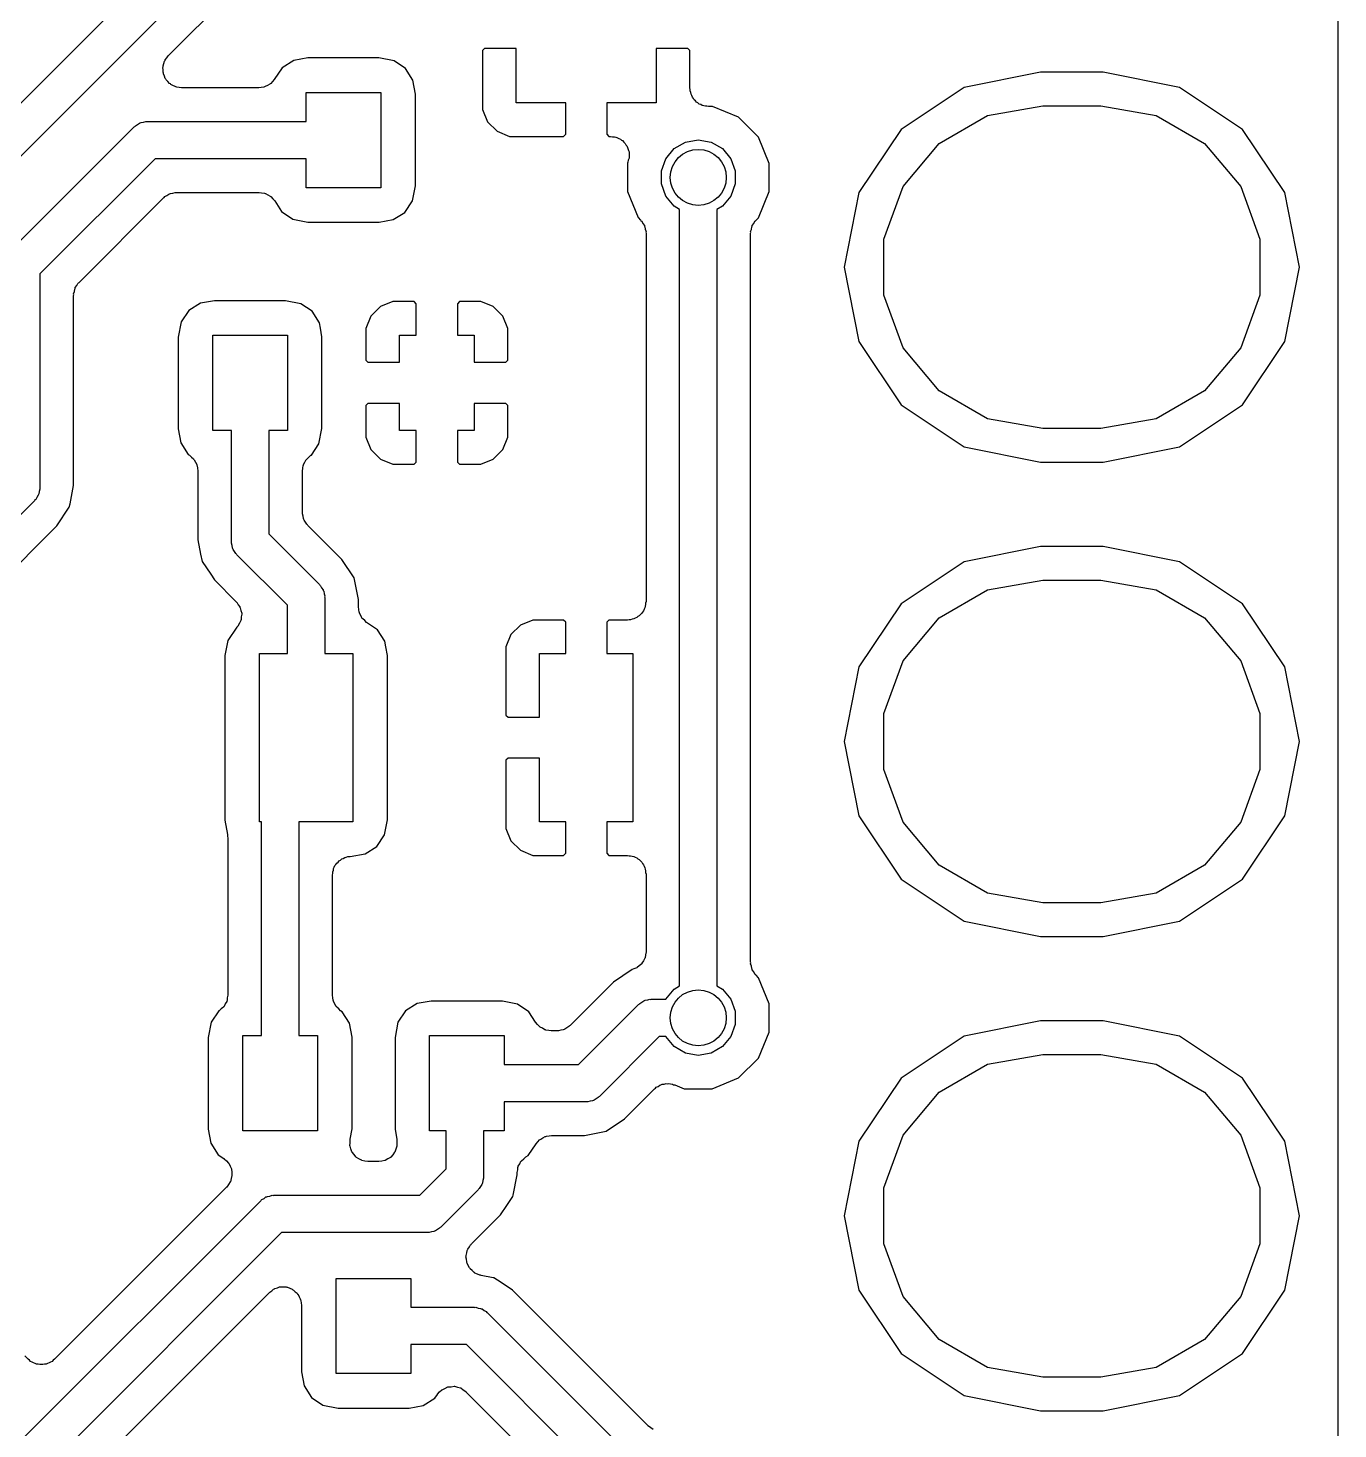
# Model space of a CAD drawing. Extents: x 125.1 to 143.2, y -145.5 to -100.1.
# Drawn here: x 136.21 to 143.22, y -138.25 to -130.75 of the extents above; entities that cross this region are included whole.
import ezdxf

# ---------------------------------------------------------------- set-up
doc = ezdxf.new("R2010")
doc.units = 0
doc.header["$MEASUREMENT"] = 0
doc.layers.add('BLACK', color=7, linetype='CONTINUOUS')

msp = doc.modelspace()

# ---------------------------------------------------------------- linework, layer by layer
at = {"layer": 'Black'}
for p, q in [((143.225, -100.175), (143.225, -139.982)), ((135.329, -131.995), (137.545, -129.779)), ((137.657, -129.95), (135.5, -132.107)), ((136.962, -130.899), (137.638, -130.224)), ((136.955, -130.91), (136.962, -130.899)), ((138.656, -130.86), (138.645, -130.871)), ((138.645, -130.871), (138.645, -131.186)), ((138.825, -130.86), (138.656, -130.86)), ((138.825, -131.15), (138.825, -130.86)), ((139.744, -130.86), (139.575, -130.86)), ((139.575, -130.86), (139.575, -131.15)), ((139.755, -130.871), (139.744, -130.86)), ((139.755, -131.07), (139.755, -130.871)), ((136.933, -130.961), (136.935, -130.957)), ((136.935, -130.974), (136.933, -130.961)), ((136.935, -130.953), (136.939, -130.94)), ((136.935, -130.957), (136.935, -130.953)), ((136.935, -130.987), (136.935, -130.974)), ((136.939, -130.94), (136.942, -130.928)), ((136.942, -130.928), (136.945, -130.924)), ((136.945, -130.924), (136.946, -130.92)), ((136.946, -130.92), (136.955, -130.91)), ((137.572, -130.963), (137.529, -131.026)), ((137.634, -130.924), (137.572, -130.963)), ((137.709, -130.91), (137.634, -130.924)), ((138.09, -130.91), (137.709, -130.91)), ((138.171, -130.926), (138.09, -130.91)), ((138.232, -130.967), (138.171, -130.926)), ((138.271, -131.029), (138.232, -130.967)), ((136.936, -130.991), (136.935, -130.987)), ((136.936, -130.996), (136.936, -130.991)), ((136.942, -131.008), (136.936, -130.996)), ((136.946, -131.02), (136.942, -131.008)), ((136.949, -131.023), (136.946, -131.02)), ((136.951, -131.027), (136.949, -131.023)), ((136.96, -131.037), (136.951, -131.027)), ((136.969, -131.047), (136.96, -131.037)), ((136.973, -131.049), (136.969, -131.047)), ((136.976, -131.052), (136.973, -131.049)), ((137.505, -131.051), (137.493, -131.057)), ((137.507, -131.049), (137.505, -131.051)), ((137.511, -131.047), (137.507, -131.049)), ((137.52, -131.036), (137.511, -131.047)), ((137.529, -131.026), (137.52, -131.036)), ((138.285, -131.104), (138.271, -131.029)), ((141.632, -130.986), (141.224, -131.068)), ((141.968, -130.986), (141.632, -130.986)), ((142.376, -131.068), (141.968, -130.986)), ((136.987, -131.057), (136.976, -131.052)), ((136.999, -131.064), (136.987, -131.057)), ((137.003, -131.065), (136.999, -131.064)), ((137.007, -131.067), (137.003, -131.065)), ((137.02, -131.068), (137.007, -131.067)), ((137.033, -131.07), (137.02, -131.068)), ((137.447, -131.07), (137.033, -131.07)), ((137.46, -131.068), (137.447, -131.07)), ((137.474, -131.066), (137.46, -131.068)), ((137.477, -131.065), (137.474, -131.066)), ((137.481, -131.064), (137.477, -131.065)), ((137.493, -131.057), (137.481, -131.064)), ((137.7, -131.25), (137.7, -131.095)), ((137.7, -131.095), (138.1, -131.095)), ((138.1, -131.095), (138.1, -131.605)), ((138.285, -131.595), (138.285, -131.104)), ((139.757, -131.079), (139.755, -131.07)), ((139.757, -131.087), (139.757, -131.079)), ((139.76, -131.096), (139.757, -131.087)), ((139.761, -131.104), (139.76, -131.096)), ((139.765, -131.112), (139.761, -131.104)), ((139.768, -131.12), (139.765, -131.112)), ((139.774, -131.127), (139.768, -131.12)), ((141.224, -131.068), (140.886, -131.293)), ((142.714, -131.293), (142.376, -131.068)), ((138.645, -131.186), (138.672, -131.252)), ((139.09, -131.15), (138.825, -131.15)), ((139.09, -131.319), (139.09, -131.15)), ((139.575, -131.15), (139.31, -131.15)), ((139.31, -131.15), (139.31, -131.319)), ((139.778, -131.134), (139.774, -131.127)), ((139.785, -131.14), (139.778, -131.134)), ((139.791, -131.147), (139.785, -131.14)), ((139.798, -131.151), (139.791, -131.147)), ((139.805, -131.157), (139.798, -131.151)), ((139.813, -131.16), (139.805, -131.157)), ((139.821, -131.164), (139.813, -131.16)), ((139.829, -131.166), (139.821, -131.164)), ((139.838, -131.169), (139.829, -131.166)), ((139.846, -131.169), (139.838, -131.169)), ((139.855, -131.17), (139.846, -131.169)), ((139.876, -131.17), (139.855, -131.17)), ((140.016, -131.228), (139.876, -131.17)), ((141.348, -131.218), (141.644, -131.166)), ((141.644, -131.166), (141.956, -131.166)), ((141.956, -131.166), (142.252, -131.218)), ((136.783, -131.277), (136.786, -131.273)), ((136.786, -131.273), (136.797, -131.267)), ((136.797, -131.267), (136.808, -131.259)), ((136.808, -131.259), (136.812, -131.258)), ((136.812, -131.258), (136.816, -131.256)), ((136.816, -131.256), (136.829, -131.254)), ((136.829, -131.254), (136.841, -131.25)), ((136.841, -131.25), (136.846, -131.251)), ((136.846, -131.251), (136.85, -131.25)), ((136.85, -131.25), (137.7, -131.25)), ((138.672, -131.252), (138.723, -131.303)), ((140.122, -131.335), (140.016, -131.228)), ((141.089, -131.368), (141.348, -131.218)), ((142.252, -131.218), (142.511, -131.368)), ((136.104, -131.954), (136.779, -131.279)), ((136.779, -131.279), (136.783, -131.277)), ((138.723, -131.303), (138.789, -131.33)), ((138.789, -131.33), (139.079, -131.33)), ((139.079, -131.33), (139.09, -131.319)), ((139.31, -131.319), (139.321, -131.33)), ((139.321, -131.33), (139.33, -131.33)), ((139.33, -131.33), (139.341, -131.332)), ((139.341, -131.332), (139.352, -131.332)), ((139.352, -131.332), (139.358, -131.335)), ((139.358, -131.335), (139.364, -131.336)), ((139.364, -131.336), (139.374, -131.342)), ((139.374, -131.342), (139.384, -131.346)), ((139.384, -131.346), (139.389, -131.35)), ((139.389, -131.35), (139.394, -131.353)), ((139.731, -131.361), (139.8, -131.349)), ((139.8, -131.349), (139.869, -131.361)), ((140.18, -131.475), (140.122, -131.335)), ((140.886, -131.293), (140.66, -131.631)), ((142.94, -131.631), (142.714, -131.293)), ((139.394, -131.353), (139.401, -131.362)), ((139.401, -131.362), (139.409, -131.369)), ((139.409, -131.369), (139.412, -131.375)), ((139.412, -131.375), (139.417, -131.38)), ((139.417, -131.38), (139.42, -131.39)), ((139.42, -131.39), (139.425, -131.4)), ((139.425, -131.4), (139.426, -131.406)), ((139.426, -131.406), (139.429, -131.413)), ((139.429, -131.413), (139.429, -131.424)), ((139.429, -131.424), (139.43, -131.434)), ((139.626, -131.45), (139.671, -131.396)), ((139.671, -131.396), (139.731, -131.361)), ((139.869, -131.361), (139.929, -131.396)), ((139.929, -131.396), (139.974, -131.45)), ((140.896, -131.598), (141.089, -131.368)), ((142.511, -131.368), (142.704, -131.598)), ((136.891, -131.45), (136.275, -132.066)), ((137.7, -131.45), (136.891, -131.45)), ((137.7, -131.605), (137.7, -131.45)), ((139.422, -131.468), (139.42, -131.474)), ((139.42, -131.474), (139.42, -131.625)), ((139.425, -131.458), (139.422, -131.468)), ((139.429, -131.447), (139.425, -131.458)), ((139.43, -131.434), (139.429, -131.441)), ((139.429, -131.441), (139.429, -131.447)), ((139.602, -131.515), (139.626, -131.45)), ((139.974, -131.45), (139.998, -131.515)), ((140.18, -131.626), (140.18, -131.475)), ((139.602, -131.585), (139.602, -131.515)), ((139.998, -131.515), (139.998, -131.585)), ((136.943, -131.653), (136.954, -131.647)), ((136.954, -131.647), (136.965, -131.639)), ((136.965, -131.639), (136.969, -131.638)), ((136.969, -131.638), (136.973, -131.636)), ((136.973, -131.636), (136.986, -131.634)), ((136.986, -131.634), (136.999, -131.63)), ((136.999, -131.63), (137.003, -131.631)), ((137.003, -131.631), (137.007, -131.63)), ((137.007, -131.63), (137.448, -131.63)), ((137.448, -131.63), (137.462, -131.633)), ((137.462, -131.633), (137.477, -131.634)), ((137.477, -131.634), (137.48, -131.636)), ((137.48, -131.636), (137.482, -131.636)), ((137.482, -131.636), (137.495, -131.644)), ((137.495, -131.644), (137.508, -131.65)), ((137.508, -131.65), (137.51, -131.652)), ((138.1, -131.605), (137.7, -131.605)), ((138.269, -131.676), (138.285, -131.595)), ((139.42, -131.625), (139.478, -131.765)), ((139.626, -131.65), (139.602, -131.585)), ((139.671, -131.704), (139.626, -131.65)), ((139.974, -131.65), (139.929, -131.704)), ((139.998, -131.585), (139.974, -131.65)), ((140.122, -131.766), (140.18, -131.626)), ((140.66, -131.631), (140.581, -132.03)), ((140.793, -131.88), (140.896, -131.598)), ((142.704, -131.598), (142.807, -131.88)), ((143.019, -132.03), (142.94, -131.631)), ((136.484, -132.112), (136.937, -131.659)), ((136.937, -131.659), (136.94, -131.657)), ((136.94, -131.657), (136.943, -131.653)), ((137.51, -131.652), (137.512, -131.653)), ((137.512, -131.653), (137.522, -131.665)), ((137.522, -131.665), (137.532, -131.676)), ((137.532, -131.676), (137.568, -131.733)), ((138.228, -131.737), (138.269, -131.676)), ((139.7, -131.721), (139.671, -131.704)), ((139.7, -135.879), (139.7, -131.721)), ((139.929, -131.704), (139.9, -131.721)), ((139.9, -131.721), (139.9, -135.879)), ((137.568, -131.733), (137.629, -131.774)), ((137.629, -131.774), (137.71, -131.79)), ((137.71, -131.79), (138.091, -131.79)), ((138.091, -131.79), (138.166, -131.776)), ((138.166, -131.776), (138.228, -131.737)), ((139.478, -131.765), (139.491, -131.778)), ((139.491, -131.778), (139.493, -131.782)), ((139.493, -131.782), (139.497, -131.784)), ((139.497, -131.784), (139.503, -131.796)), ((139.503, -131.796), (139.511, -131.807)), ((140.089, -131.807), (140.097, -131.796)), ((140.097, -131.796), (140.103, -131.785)), ((140.103, -131.785), (140.107, -131.782)), ((140.107, -131.782), (140.109, -131.778)), ((140.109, -131.778), (140.122, -131.766)), ((139.511, -131.807), (139.512, -131.811)), ((139.512, -131.811), (139.514, -131.815)), ((139.514, -131.815), (139.516, -131.827)), ((139.516, -131.827), (139.52, -131.84)), ((139.52, -131.84), (139.519, -131.844)), ((139.519, -131.844), (139.52, -131.849)), ((139.52, -131.849), (139.52, -133.82)), ((140.08, -131.84), (140.084, -131.828)), ((140.081, -131.845), (140.08, -131.84)), ((140.08, -131.849), (140.081, -131.845)), ((140.08, -132.03), (140.08, -131.849)), ((140.084, -131.828), (140.086, -131.815)), ((140.086, -131.815), (140.088, -131.811)), ((140.088, -131.811), (140.089, -131.807)), ((140.793, -132.18), (140.793, -131.88)), ((142.807, -131.88), (142.807, -132.18)), ((136.275, -132.066), (136.275, -133.21)), ((140.08, -134.57), (140.08, -132.03)), ((140.581, -132.03), (140.66, -132.429)), ((142.94, -132.429), (143.019, -132.03)), ((136.455, -132.174), (136.459, -132.161)), ((136.456, -132.178), (136.455, -132.174)), ((136.459, -132.161), (136.461, -132.148)), ((136.461, -132.148), (136.463, -132.144)), ((136.463, -132.144), (136.464, -132.14)), ((136.464, -132.14), (136.472, -132.129)), ((136.472, -132.129), (136.478, -132.118)), ((136.478, -132.118), (136.482, -132.115)), ((136.482, -132.115), (136.484, -132.112)), ((136.455, -132.182), (136.456, -132.178)), ((136.455, -133.2), (136.455, -132.182)), ((137.134, -132.224), (137.072, -132.263)), ((137.209, -132.21), (137.134, -132.224)), ((137.59, -132.21), (137.209, -132.21)), ((137.671, -132.226), (137.59, -132.21)), ((137.732, -132.267), (137.671, -132.226)), ((138.098, -132.242), (138.047, -132.293)), ((138.164, -132.215), (138.098, -132.242)), ((138.279, -132.215), (138.164, -132.215)), ((138.29, -132.226), (138.279, -132.215)), ((138.29, -132.395), (138.29, -132.226)), ((138.521, -132.215), (138.51, -132.226)), ((138.51, -132.226), (138.51, -132.395)), ((138.636, -132.215), (138.521, -132.215)), ((138.702, -132.242), (138.636, -132.215)), ((138.753, -132.293), (138.702, -132.242)), ((140.896, -132.462), (140.793, -132.18)), ((142.807, -132.18), (142.704, -132.462)), ((137.031, -132.324), (137.015, -132.405)), ((137.072, -132.263), (137.031, -132.324)), ((137.771, -132.329), (137.732, -132.267)), ((138.047, -132.293), (138.02, -132.359)), ((138.78, -132.359), (138.753, -132.293)), ((137.2, -132.905), (137.2, -132.395)), ((137.2, -132.395), (137.6, -132.395)), ((137.6, -132.395), (137.6, -132.905)), ((137.777, -132.358), (137.771, -132.329)), ((137.785, -132.404), (137.777, -132.358)), ((137.777, -132.358), (137.777, -132.358)), ((138.02, -132.359), (138.02, -132.529)), ((138.2, -132.54), (138.2, -132.395)), ((138.2, -132.395), (138.29, -132.395)), ((138.51, -132.395), (138.6, -132.395)), ((138.6, -132.395), (138.6, -132.54)), ((138.78, -132.529), (138.78, -132.359)), ((137.015, -132.405), (137.015, -132.896)), ((137.785, -132.73), (137.785, -132.404)), ((140.66, -132.429), (140.886, -132.767)), ((141.089, -132.692), (140.896, -132.462)), ((142.704, -132.462), (142.511, -132.692)), ((142.714, -132.767), (142.94, -132.429)), ((138.02, -132.529), (138.031, -132.54)), ((138.031, -132.54), (138.2, -132.54)), ((138.6, -132.54), (138.769, -132.54)), ((138.769, -132.54), (138.78, -132.529)), ((141.348, -132.842), (141.089, -132.692)), ((142.511, -132.692), (142.252, -132.842)), ((137.785, -132.895), (137.785, -132.73)), ((138.031, -132.76), (138.02, -132.771)), ((138.02, -132.771), (138.02, -132.941)), ((138.2, -132.76), (138.031, -132.76)), ((138.2, -132.905), (138.2, -132.76)), ((138.6, -132.76), (138.6, -132.905)), ((138.769, -132.76), (138.6, -132.76)), ((138.78, -132.771), (138.769, -132.76)), ((138.78, -132.941), (138.78, -132.771)), ((140.886, -132.767), (141.224, -132.992)), ((142.376, -132.992), (142.714, -132.767)), ((141.644, -132.894), (141.348, -132.842)), ((142.252, -132.842), (141.956, -132.894)), ((137.015, -132.896), (137.029, -132.971)), ((137.3, -132.905), (137.2, -132.905)), ((137.3, -133.5), (137.3, -132.905)), ((137.6, -132.905), (137.5, -132.905)), ((137.5, -132.905), (137.5, -133.459)), ((137.769, -132.976), (137.785, -132.895)), ((138.29, -132.905), (138.2, -132.905)), ((138.29, -133.074), (138.29, -132.905)), ((138.6, -132.905), (138.51, -132.905)), ((138.51, -132.905), (138.51, -133.074)), ((141.956, -132.894), (141.644, -132.894)), ((137.029, -132.971), (137.068, -133.033)), ((137.728, -133.037), (137.769, -132.976)), ((138.02, -132.941), (138.047, -133.007)), ((138.753, -133.007), (138.78, -132.941)), ((141.224, -132.992), (141.632, -133.074)), ((141.968, -133.074), (142.376, -132.992)), ((137.068, -133.033), (137.076, -133.038)), ((137.076, -133.038), (137.086, -133.048)), ((137.086, -133.048), (137.097, -133.057)), ((137.097, -133.057), (137.099, -133.06)), ((137.099, -133.06), (137.101, -133.063)), ((137.101, -133.063), (137.107, -133.075)), ((137.107, -133.075), (137.114, -133.087)), ((137.686, -133.088), (137.694, -133.075)), ((137.694, -133.075), (137.7, -133.061)), ((137.7, -133.061), (137.702, -133.06)), ((137.702, -133.06), (137.703, -133.058)), ((137.703, -133.058), (137.715, -133.048)), ((137.715, -133.048), (137.726, -133.038)), ((137.726, -133.038), (137.728, -133.037)), ((138.047, -133.007), (138.098, -133.058)), ((138.098, -133.058), (138.164, -133.085)), ((138.279, -133.085), (138.29, -133.074)), ((138.51, -133.074), (138.521, -133.085)), ((138.636, -133.085), (138.702, -133.058)), ((138.702, -133.058), (138.753, -133.007)), ((141.632, -133.074), (141.968, -133.074)), ((137.114, -133.087), (137.115, -133.09)), ((137.115, -133.09), (137.116, -133.094)), ((137.116, -133.094), (137.118, -133.107)), ((137.118, -133.107), (137.12, -133.121)), ((137.12, -133.121), (137.12, -133.49)), ((137.68, -133.122), (137.683, -133.107)), ((137.68, -133.343), (137.68, -133.122)), ((137.683, -133.107), (137.684, -133.092)), ((137.684, -133.092), (137.686, -133.09)), ((137.686, -133.09), (137.686, -133.088)), ((138.164, -133.085), (138.279, -133.085)), ((138.521, -133.085), (138.636, -133.085)), ((136.275, -133.219), (136.271, -133.231)), ((136.275, -133.21), (136.274, -133.214)), ((136.274, -133.214), (136.275, -133.219)), ((136.436, -133.298), (136.455, -133.2)), ((136.246, -133.281), (135.831, -133.696)), ((136.248, -133.277), (136.246, -133.281)), ((136.252, -133.274), (136.248, -133.277)), ((136.258, -133.263), (136.252, -133.274)), ((136.266, -133.252), (136.258, -133.263)), ((136.267, -133.248), (136.266, -133.252)), ((136.269, -133.244), (136.267, -133.248)), ((136.271, -133.231), (136.269, -133.244)), ((136.432, -133.316), (136.436, -133.298)), ((136.436, -133.298), (136.436, -133.298)), ((136.366, -133.415), (136.432, -133.316)), ((137.681, -133.347), (137.68, -133.343)), ((137.68, -133.351), (137.681, -133.347)), ((137.684, -133.364), (137.68, -133.351)), ((137.686, -133.377), (137.684, -133.364)), ((136.03, -133.751), (136.366, -133.415)), ((137.688, -133.381), (137.686, -133.377)), ((137.689, -133.385), (137.688, -133.381)), ((137.697, -133.396), (137.689, -133.385)), ((137.703, -133.407), (137.697, -133.396)), ((137.707, -133.41), (137.703, -133.407)), ((137.709, -133.413), (137.707, -133.41)), ((137.891, -133.595), (137.709, -133.413)), ((137.12, -133.49), (137.135, -133.567)), ((137.301, -133.504), (137.3, -133.5)), ((137.3, -133.509), (137.301, -133.504)), ((137.304, -133.521), (137.3, -133.509)), ((137.306, -133.534), (137.304, -133.521)), ((137.5, -133.459), (137.771, -133.729)), ((141.632, -133.526), (141.224, -133.608)), ((141.968, -133.526), (141.632, -133.526)), ((142.376, -133.608), (141.968, -133.526)), ((137.135, -133.567), (137.143, -133.606)), ((137.308, -133.538), (137.306, -133.534)), ((137.309, -133.542), (137.308, -133.538)), ((137.317, -133.553), (137.309, -133.542)), ((137.323, -133.564), (137.317, -133.553)), ((137.327, -133.567), (137.323, -133.564)), ((137.329, -133.571), (137.327, -133.567)), ((137.6, -133.841), (137.329, -133.571)), ((137.957, -133.694), (137.891, -133.595)), ((137.143, -133.606), (137.189, -133.674)), ((137.189, -133.674), (137.209, -133.705)), ((141.224, -133.608), (140.886, -133.833)), ((142.714, -133.833), (142.376, -133.608)), ((137.209, -133.705), (137.326, -133.822)), ((137.771, -133.729), (137.773, -133.733)), ((137.773, -133.733), (137.777, -133.736)), ((137.777, -133.736), (137.783, -133.747)), ((137.783, -133.747), (137.791, -133.758)), ((137.98, -133.81), (137.957, -133.694)), ((141.348, -133.758), (141.644, -133.706)), ((141.644, -133.706), (141.956, -133.706)), ((141.956, -133.706), (142.252, -133.758)), ((137.326, -133.822), (137.327, -133.824)), ((137.327, -133.824), (137.329, -133.825)), ((137.329, -133.825), (137.337, -133.838)), ((137.791, -133.758), (137.792, -133.762)), ((137.792, -133.762), (137.794, -133.766)), ((137.794, -133.766), (137.796, -133.779)), ((137.796, -133.779), (137.8, -133.791)), ((137.8, -133.791), (137.799, -133.796)), ((137.799, -133.796), (137.8, -133.8)), ((137.8, -133.8), (137.8, -134.1)), ((137.98, -133.85), (137.98, -133.81)), ((139.52, -133.82), (139.518, -133.829)), ((141.089, -133.908), (141.348, -133.758)), ((142.252, -133.758), (142.511, -133.908)), ((137.337, -133.838), (137.346, -133.85)), ((137.346, -133.85), (137.346, -133.852)), ((137.346, -133.852), (137.347, -133.854)), ((137.347, -133.854), (137.351, -133.869)), ((137.351, -133.869), (137.355, -133.884)), ((137.355, -133.888), (137.353, -133.903)), ((137.355, -133.884), (137.355, -133.886)), ((137.355, -133.886), (137.355, -133.888)), ((137.6, -134.1), (137.6, -133.841)), ((137.982, -133.863), (137.98, -133.85)), ((137.984, -133.877), (137.982, -133.863)), ((137.985, -133.88), (137.984, -133.877)), ((137.986, -133.884), (137.985, -133.88)), ((137.993, -133.896), (137.986, -133.884)), ((137.999, -133.908), (137.993, -133.896)), ((139.477, -133.901), (139.47, -133.907)), ((139.484, -133.897), (139.477, -133.901)), ((139.49, -133.89), (139.484, -133.897)), ((139.497, -133.884), (139.49, -133.89)), ((139.501, -133.877), (139.497, -133.884)), ((139.507, -133.87), (139.501, -133.877)), ((139.51, -133.862), (139.507, -133.87)), ((139.514, -133.854), (139.51, -133.862)), ((139.515, -133.846), (139.514, -133.854)), ((139.518, -133.837), (139.515, -133.846)), ((139.518, -133.829), (139.518, -133.837)), ((140.886, -133.833), (140.66, -134.171)), ((142.94, -134.171), (142.714, -133.833)), ((137.329, -133.959), (137.281, -134.029)), ((137.335, -133.953), (137.329, -133.959)), ((137.336, -133.951), (137.335, -133.953)), ((137.337, -133.95), (137.336, -133.951)), ((137.344, -133.936), (137.337, -133.95)), ((137.351, -133.922), (137.344, -133.936)), ((137.352, -133.918), (137.351, -133.92)), ((137.351, -133.92), (137.351, -133.922)), ((137.353, -133.903), (137.352, -133.918)), ((138.001, -133.911), (137.999, -133.908)), ((138.003, -133.914), (138.001, -133.911)), ((138.014, -133.923), (138.003, -133.914)), ((138.024, -133.933), (138.014, -133.923)), ((138.082, -133.972), (138.024, -133.933)), ((138.121, -134.034), (138.082, -133.972)), ((138.848, -133.947), (138.797, -133.998)), ((138.914, -133.92), (138.848, -133.947)), ((139.079, -133.92), (138.914, -133.92)), ((139.09, -133.931), (139.079, -133.92)), ((139.09, -134.1), (139.09, -133.931)), ((139.321, -133.92), (139.31, -133.931)), ((139.31, -133.931), (139.31, -134.1)), ((139.42, -133.92), (139.321, -133.92)), ((139.429, -133.918), (139.42, -133.92)), ((139.437, -133.918), (139.429, -133.918)), ((139.446, -133.915), (139.437, -133.918)), ((139.454, -133.914), (139.446, -133.915)), ((139.462, -133.91), (139.454, -133.914)), ((139.47, -133.907), (139.462, -133.91)), ((140.896, -134.138), (141.089, -133.908)), ((142.511, -133.908), (142.704, -134.138)), ((137.281, -134.029), (137.265, -134.11)), ((138.127, -134.063), (138.121, -134.034)), ((138.797, -133.998), (138.77, -134.064)), ((137.265, -134.11), (137.265, -134.991)), ((137.45, -135), (137.45, -134.1)), ((137.45, -134.1), (137.6, -134.1)), ((137.8, -134.1), (137.95, -134.1)), ((137.95, -134.1), (137.95, -135)), ((138.135, -134.109), (138.127, -134.063)), ((138.127, -134.063), (138.127, -134.063)), ((138.135, -134.63), (138.135, -134.109)), ((138.77, -134.064), (138.77, -134.429)), ((138.95, -134.44), (138.95, -134.1)), ((138.95, -134.1), (139.09, -134.1)), ((139.31, -134.1), (139.45, -134.1)), ((139.45, -134.1), (139.45, -135)), ((140.66, -134.171), (140.581, -134.57)), ((140.793, -134.42), (140.896, -134.138)), ((142.704, -134.138), (142.807, -134.42)), ((143.019, -134.57), (142.94, -134.171)), ((140.793, -134.72), (140.793, -134.42)), ((142.807, -134.42), (142.807, -134.72)), ((138.77, -134.429), (138.781, -134.44)), ((138.781, -134.44), (138.95, -134.44)), ((140.08, -135.751), (140.08, -134.57)), ((140.581, -134.57), (140.66, -134.969)), ((142.94, -134.969), (143.019, -134.57)), ((138.135, -134.99), (138.135, -134.63)), ((138.781, -134.66), (138.77, -134.671)), ((138.77, -134.671), (138.77, -135.036)), ((138.95, -134.66), (138.781, -134.66)), ((138.95, -135), (138.95, -134.66)), ((140.896, -135.002), (140.793, -134.72)), ((142.807, -134.72), (142.704, -135.002)), ((137.265, -134.991), (137.279, -135.069)), ((137.461, -135), (137.45, -135)), ((137.461, -136.145), (137.461, -135)), ((137.95, -135), (137.661, -135)), ((137.661, -135), (137.661, -136.145)), ((138.119, -135.071), (138.135, -134.99)), ((139.09, -135), (138.95, -135)), ((139.09, -135.169), (139.09, -135)), ((139.45, -135), (139.31, -135)), ((139.31, -135), (139.31, -135.169)), ((140.66, -134.969), (140.886, -135.307)), ((141.089, -135.232), (140.896, -135.002)), ((142.704, -135.002), (142.511, -135.232)), ((142.714, -135.307), (142.94, -134.969)), ((137.279, -135.069), (137.279, -135.078)), ((137.279, -135.078), (137.281, -135.088)), ((137.281, -135.088), (137.281, -135.928)), ((138.078, -135.132), (138.119, -135.071)), ((138.77, -135.036), (138.797, -135.102)), ((138.797, -135.102), (138.848, -135.153)), ((137.936, -135.186), (138.016, -135.171)), ((138.016, -135.171), (138.078, -135.132)), ((138.848, -135.153), (138.914, -135.18)), ((139.079, -135.18), (139.09, -135.169)), ((139.31, -135.169), (139.321, -135.18)), ((137.846, -135.26), (137.847, -135.251)), ((137.847, -135.251), (137.851, -135.244)), ((137.851, -135.244), (137.854, -135.235)), ((137.854, -135.235), (137.86, -135.229)), ((137.86, -135.229), (137.864, -135.221)), ((137.864, -135.221), (137.871, -135.216)), ((137.871, -135.216), (137.877, -135.209)), ((137.877, -135.209), (137.884, -135.205)), ((137.884, -135.205), (137.891, -135.199)), ((137.891, -135.199), (137.899, -135.196)), ((137.899, -135.196), (137.907, -135.192)), ((137.907, -135.192), (137.915, -135.19)), ((137.915, -135.19), (137.924, -135.187)), ((137.924, -135.187), (137.932, -135.187)), ((137.932, -135.187), (137.936, -135.186)), ((138.914, -135.18), (139.079, -135.18)), ((139.321, -135.18), (139.42, -135.18)), ((139.42, -135.18), (139.429, -135.182)), ((139.429, -135.182), (139.437, -135.182)), ((139.437, -135.182), (139.446, -135.185)), ((139.446, -135.185), (139.454, -135.186)), ((139.454, -135.186), (139.462, -135.19)), ((139.462, -135.19), (139.47, -135.193)), ((139.47, -135.193), (139.477, -135.199)), ((139.477, -135.199), (139.484, -135.203)), ((139.484, -135.203), (139.49, -135.21)), ((139.49, -135.21), (139.497, -135.216)), ((139.497, -135.216), (139.501, -135.223)), ((139.501, -135.223), (139.507, -135.23)), ((139.507, -135.23), (139.51, -135.238)), ((139.51, -135.238), (139.514, -135.246)), ((139.514, -135.246), (139.515, -135.254)), ((141.348, -135.382), (141.089, -135.232)), ((142.511, -135.232), (142.252, -135.382)), ((137.841, -135.285), (137.843, -135.277)), ((137.841, -135.929), (137.841, -135.285)), ((137.843, -135.268), (137.846, -135.26)), ((137.843, -135.277), (137.843, -135.268)), ((139.515, -135.254), (139.518, -135.263)), ((139.518, -135.263), (139.518, -135.271)), ((139.518, -135.271), (139.52, -135.28)), ((139.52, -135.28), (139.52, -135.696)), ((140.886, -135.307), (141.224, -135.532)), ((142.376, -135.532), (142.714, -135.307)), ((141.644, -135.434), (141.348, -135.382)), ((142.252, -135.382), (141.956, -135.434)), ((141.956, -135.434), (141.644, -135.434)), ((141.224, -135.532), (141.632, -135.614)), ((141.968, -135.614), (142.376, -135.532)), ((141.632, -135.614), (141.968, -135.614)), ((139.52, -135.696), (139.517, -135.712)), ((139.484, -135.771), (139.472, -135.781)), ((139.497, -135.76), (139.484, -135.771)), ((139.498, -135.758), (139.497, -135.759)), ((139.497, -135.759), (139.497, -135.76)), ((139.506, -135.744), (139.498, -135.758)), ((139.514, -135.73), (139.506, -135.744)), ((139.515, -135.728), (139.514, -135.729)), ((139.514, -135.729), (139.514, -135.73)), ((139.517, -135.712), (139.515, -135.728)), ((140.081, -135.756), (140.08, -135.751)), ((140.08, -135.76), (140.081, -135.756)), ((140.084, -135.773), (140.08, -135.76)), ((140.086, -135.785), (140.084, -135.773)), ((139.446, -135.791), (139.345, -135.859)), ((139.455, -135.788), (139.446, -135.791)), ((139.47, -135.782), (139.455, -135.788)), ((139.471, -135.782), (139.47, -135.782)), ((139.472, -135.781), (139.471, -135.782)), ((140.088, -135.789), (140.086, -135.785)), ((140.089, -135.793), (140.088, -135.789)), ((140.097, -135.804), (140.089, -135.793)), ((140.103, -135.816), (140.097, -135.804)), ((140.107, -135.818), (140.103, -135.816)), ((140.109, -135.822), (140.107, -135.818)), ((140.122, -135.835), (140.109, -135.822)), ((140.18, -135.975), (140.122, -135.835)), ((139.345, -135.859), (139.113, -136.091)), ((139.626, -135.95), (139.671, -135.896)), ((139.671, -135.896), (139.7, -135.879)), ((139.9, -135.879), (139.929, -135.896)), ((139.929, -135.896), (139.974, -135.95)), ((137.246, -136.002), (137.235, -136.012)), ((137.258, -135.992), (137.246, -136.002)), ((137.259, -135.99), (137.258, -135.992)), ((137.261, -135.989), (137.259, -135.99)), ((137.267, -135.975), (137.261, -135.989)), ((137.275, -135.962), (137.267, -135.975)), ((137.277, -135.958), (137.275, -135.96)), ((137.275, -135.96), (137.275, -135.962)), ((137.278, -135.943), (137.277, -135.958)), ((137.281, -135.928), (137.278, -135.943)), ((137.843, -135.943), (137.841, -135.929)), ((137.845, -135.956), (137.843, -135.943)), ((137.846, -135.96), (137.845, -135.956)), ((137.847, -135.963), (137.846, -135.96)), ((137.854, -135.975), (137.847, -135.963)), ((137.86, -135.987), (137.854, -135.975)), ((137.862, -135.99), (137.86, -135.987)), ((137.864, -135.993), (137.862, -135.99)), ((137.875, -136.002), (137.864, -135.993)), ((137.885, -136.012), (137.875, -136.002)), ((138.295, -135.974), (138.233, -136.013)), ((138.37, -135.96), (138.295, -135.974)), ((138.751, -135.96), (138.37, -135.96)), ((138.832, -135.976), (138.751, -135.96)), ((138.893, -136.017), (138.832, -135.976)), ((139.159, -136.3), (139.479, -135.979)), ((139.479, -135.979), (139.483, -135.977)), ((139.483, -135.977), (139.486, -135.973)), ((139.486, -135.973), (139.497, -135.967)), ((139.497, -135.967), (139.508, -135.959)), ((139.508, -135.959), (139.512, -135.958)), ((139.512, -135.958), (139.516, -135.956)), ((139.516, -135.956), (139.529, -135.954)), ((139.529, -135.954), (139.541, -135.95)), ((139.541, -135.95), (139.546, -135.951)), ((139.546, -135.951), (139.55, -135.95)), ((139.55, -135.95), (139.626, -135.95)), ((139.626, -135.95), (139.626, -135.95)), ((139.974, -135.95), (139.998, -136.015)), ((140.18, -136.126), (140.18, -135.975)), ((137.192, -136.074), (137.176, -136.155)), ((137.233, -136.013), (137.192, -136.074)), ((137.235, -136.012), (137.233, -136.013)), ((137.893, -136.017), (137.885, -136.012)), ((137.932, -136.079), (137.893, -136.017)), ((138.192, -136.074), (138.176, -136.155)), ((138.233, -136.013), (138.192, -136.074)), ((138.929, -136.074), (138.893, -136.017)), ((138.939, -136.085), (138.929, -136.074)), ((139.998, -136.015), (139.998, -136.085)), ((141.632, -136.066), (141.224, -136.148)), ((141.968, -136.066), (141.632, -136.066)), ((142.376, -136.148), (141.968, -136.066)), ((137.361, -136.655), (137.361, -136.145)), ((137.361, -136.145), (137.461, -136.145)), ((137.661, -136.145), (137.761, -136.145)), ((137.761, -136.145), (137.761, -136.655)), ((137.946, -136.154), (137.932, -136.079)), ((138.361, -136.655), (138.361, -136.145)), ((138.361, -136.145), (138.761, -136.145)), ((138.761, -136.145), (138.761, -136.3)), ((138.949, -136.097), (138.939, -136.085)), ((138.951, -136.098), (138.949, -136.097)), ((138.953, -136.1), (138.951, -136.098)), ((138.966, -136.106), (138.953, -136.1)), ((138.979, -136.114), (138.966, -136.106)), ((138.981, -136.114), (138.979, -136.114)), ((138.984, -136.116), (138.981, -136.114)), ((138.999, -136.117), (138.984, -136.116)), ((139.013, -136.12), (138.999, -136.117)), ((139.043, -136.12), (139.013, -136.12)), ((139.047, -136.119), (139.043, -136.12)), ((139.051, -136.12), (139.047, -136.119)), ((139.064, -136.116), (139.051, -136.12)), ((139.077, -136.114), (139.064, -136.116)), ((139.081, -136.112), (139.077, -136.114)), ((139.085, -136.111), (139.081, -136.112)), ((139.096, -136.103), (139.085, -136.111)), ((139.107, -136.097), (139.096, -136.103)), ((139.11, -136.093), (139.107, -136.097)), ((139.113, -136.091), (139.11, -136.093)), ((139.591, -136.15), (139.271, -136.471)), ((139.626, -136.15), (139.591, -136.15)), ((139.671, -136.204), (139.626, -136.15)), ((139.626, -136.15), (139.626, -136.15)), ((139.974, -136.15), (139.929, -136.204)), ((139.998, -136.085), (139.974, -136.15)), ((140.122, -136.266), (140.18, -136.126)), ((141.224, -136.148), (140.886, -136.373)), ((142.714, -136.373), (142.376, -136.148)), ((137.176, -136.155), (137.176, -136.646)), ((137.946, -136.645), (137.946, -136.154)), ((138.176, -136.155), (138.176, -136.646)), ((139.731, -136.239), (139.671, -136.204)), ((139.929, -136.204), (139.869, -136.239)), ((138.761, -136.3), (139.159, -136.3)), ((139.8, -136.251), (139.731, -136.239)), ((139.869, -136.239), (139.8, -136.251)), ((140.015, -136.372), (140.122, -136.266)), ((141.089, -136.448), (141.348, -136.298)), ((141.348, -136.298), (141.644, -136.246)), ((141.644, -136.246), (141.956, -136.246)), ((141.956, -136.246), (142.252, -136.298)), ((142.252, -136.298), (142.511, -136.448)), ((139.875, -136.43), (140.015, -136.372)), ((140.886, -136.373), (140.66, -136.711)), ((142.94, -136.711), (142.714, -136.373)), ((139.405, -136.591), (139.565, -136.431)), ((139.565, -136.431), (139.571, -136.427)), ((139.571, -136.427), (139.575, -136.422)), ((139.575, -136.422), (139.585, -136.417)), ((139.585, -136.417), (139.594, -136.411)), ((139.594, -136.411), (139.6, -136.409)), ((139.6, -136.409), (139.606, -136.406)), ((139.606, -136.406), (139.617, -136.405)), ((139.617, -136.405), (139.627, -136.402)), ((139.627, -136.402), (139.634, -136.403)), ((139.634, -136.403), (139.64, -136.402)), ((139.64, -136.402), (139.651, -136.404)), ((139.651, -136.404), (139.662, -136.405)), ((139.662, -136.405), (139.668, -136.408)), ((139.668, -136.408), (139.674, -136.409)), ((139.674, -136.409), (139.724, -136.43)), ((139.724, -136.43), (139.875, -136.43)), ((140.896, -136.678), (141.089, -136.448)), ((142.511, -136.448), (142.704, -136.678)), ((139.2, -136.5), (138.761, -136.5)), ((138.761, -136.5), (138.761, -136.655)), ((139.204, -136.499), (139.2, -136.5)), ((139.209, -136.5), (139.204, -136.499)), ((139.221, -136.496), (139.209, -136.5)), ((139.234, -136.494), (139.221, -136.496)), ((139.238, -136.492), (139.234, -136.494)), ((139.242, -136.491), (139.238, -136.492)), ((139.253, -136.483), (139.242, -136.491)), ((139.264, -136.477), (139.253, -136.483)), ((139.267, -136.473), (139.264, -136.477)), ((139.271, -136.471), (139.267, -136.473)), ((139.306, -136.657), (139.405, -136.591)), ((137.176, -136.646), (137.19, -136.721)), ((137.761, -136.655), (137.361, -136.655)), ((137.935, -136.7), (137.946, -136.645)), ((138.176, -136.646), (138.186, -136.702)), ((138.45, -136.655), (138.361, -136.655)), ((138.45, -136.859), (138.45, -136.655)), ((138.761, -136.655), (138.65, -136.655)), ((138.65, -136.655), (138.65, -136.9)), ((139.19, -136.68), (139.306, -136.657)), ((137.19, -136.721), (137.229, -136.783)), ((137.934, -136.735), (137.935, -136.719)), ((137.935, -136.736), (137.934, -136.735)), ((137.935, -136.701), (137.935, -136.7)), ((137.935, -136.703), (137.935, -136.701)), ((137.935, -136.719), (137.935, -136.703)), ((137.935, -136.737), (137.935, -136.736)), ((137.94, -136.752), (137.935, -136.737)), ((137.945, -136.768), (137.94, -136.752)), ((138.186, -136.737), (138.18, -136.753)), ((138.186, -136.702), (138.186, -136.702)), ((138.186, -136.702), (138.186, -136.703)), ((138.186, -136.703), (138.186, -136.719)), ((138.186, -136.719), (138.186, -136.736)), ((138.186, -136.736), (138.186, -136.737)), ((138.186, -136.737), (138.186, -136.737)), ((138.889, -136.787), (138.932, -136.724)), ((138.932, -136.724), (138.941, -136.714)), ((138.941, -136.714), (138.95, -136.703)), ((138.95, -136.703), (138.954, -136.701)), ((138.954, -136.701), (138.956, -136.699)), ((138.956, -136.699), (138.968, -136.693)), ((138.968, -136.693), (138.98, -136.686)), ((138.98, -136.686), (138.984, -136.685)), ((138.984, -136.685), (138.987, -136.684)), ((138.987, -136.684), (139.001, -136.682)), ((139.001, -136.682), (139.014, -136.68)), ((139.014, -136.68), (139.19, -136.68)), ((140.66, -136.711), (140.581, -137.11)), ((140.793, -136.96), (140.896, -136.678)), ((142.704, -136.678), (142.807, -136.96)), ((143.019, -137.11), (142.94, -136.711)), ((137.229, -136.783), (137.26, -136.804)), ((137.26, -136.804), (137.261, -136.804)), ((137.261, -136.804), (137.261, -136.805)), ((137.261, -136.805), (137.273, -136.816)), ((137.273, -136.816), (137.285, -136.828)), ((137.946, -136.769), (137.945, -136.768)), ((137.947, -136.77), (137.946, -136.769)), ((137.957, -136.782), (137.947, -136.77)), ((137.967, -136.795), (137.957, -136.782)), ((137.968, -136.796), (137.967, -136.795)), ((137.969, -136.797), (137.968, -136.796)), ((137.983, -136.805), (137.969, -136.797)), ((137.997, -136.813), (137.983, -136.805)), ((137.998, -136.813), (137.997, -136.813)), ((137.999, -136.814), (137.998, -136.813)), ((138.015, -136.817), (137.999, -136.814)), ((138.031, -136.82), (138.015, -136.817)), ((138.032, -136.82), (138.031, -136.82)), ((138.033, -136.82), (138.032, -136.82)), ((138.088, -136.82), (138.033, -136.82)), ((138.089, -136.82), (138.088, -136.82)), ((138.088, -136.82), (138.088, -136.82)), ((138.105, -136.817), (138.089, -136.82)), ((138.122, -136.814), (138.105, -136.817)), ((138.123, -136.814), (138.122, -136.814)), ((138.122, -136.814), (138.122, -136.814)), ((138.138, -136.805), (138.123, -136.814)), ((138.152, -136.797), (138.138, -136.805)), ((138.153, -136.796), (138.152, -136.796)), ((138.152, -136.796), (138.152, -136.797)), ((138.164, -136.783), (138.153, -136.796)), ((138.174, -136.77), (138.164, -136.783)), ((138.175, -136.769), (138.174, -136.77)), ((138.18, -136.753), (138.175, -136.769)), ((138.175, -136.769), (138.175, -136.769)), ((138.844, -136.832), (138.85, -136.818)), ((138.85, -136.818), (138.852, -136.817)), ((138.852, -136.817), (138.853, -136.815)), ((138.853, -136.815), (138.865, -136.805)), ((138.865, -136.805), (138.876, -136.795)), ((138.876, -136.795), (138.889, -136.787)), ((137.285, -136.828), (137.285, -136.829)), ((137.285, -136.829), (137.286, -136.829)), ((137.286, -136.829), (137.293, -136.844)), ((137.293, -136.844), (137.3, -136.859)), ((137.303, -136.895), (137.299, -136.911)), ((137.3, -136.859), (137.3, -136.86)), ((137.3, -136.86), (137.3, -136.861)), ((137.3, -136.861), (137.302, -136.877)), ((137.302, -136.877), (137.303, -136.894)), ((137.303, -136.894), (137.303, -136.895)), ((137.303, -136.895), (137.303, -136.895)), ((138.309, -137), (138.45, -136.859)), ((138.65, -136.9), (138.649, -136.904)), ((138.808, -137), (138.83, -136.89)), ((138.83, -136.879), (138.833, -136.864)), ((138.83, -136.89), (138.83, -136.879)), ((138.833, -136.864), (138.834, -136.849)), ((138.834, -136.849), (138.836, -136.847)), ((138.836, -136.845), (138.844, -136.832)), ((138.836, -136.847), (138.836, -136.845)), ((137.274, -136.957), (136.353, -137.878)), ((137.275, -136.957), (137.274, -136.957)), ((137.285, -136.943), (137.275, -136.956)), ((137.275, -136.956), (137.275, -136.957)), ((137.294, -136.929), (137.285, -136.943)), ((137.295, -136.928), (137.294, -136.929)), ((137.299, -136.911), (137.295, -136.928)), ((137.295, -136.928), (137.295, -136.928)), ((138.621, -136.971), (138.421, -137.171)), ((138.623, -136.967), (138.621, -136.971)), ((138.627, -136.964), (138.623, -136.967)), ((138.633, -136.953), (138.627, -136.964)), ((138.641, -136.942), (138.633, -136.953)), ((138.642, -136.938), (138.641, -136.942)), ((138.644, -136.934), (138.642, -136.938)), ((138.646, -136.921), (138.644, -136.934)), ((138.65, -136.909), (138.646, -136.921)), ((138.649, -136.904), (138.65, -136.909)), ((140.793, -137.26), (140.793, -136.96)), ((142.807, -136.96), (142.807, -137.26)), ((136.156, -138.33), (137.457, -137.029)), ((137.457, -137.029), (137.46, -137.027)), ((137.46, -137.027), (137.463, -137.023)), ((137.463, -137.023), (137.475, -137.017)), ((137.475, -137.017), (137.485, -137.009)), ((137.485, -137.009), (137.49, -137.008)), ((137.49, -137.008), (137.493, -137.006)), ((137.493, -137.006), (137.506, -137.004)), ((137.506, -137.004), (137.519, -137)), ((137.519, -137), (137.523, -137.001)), ((137.523, -137.001), (137.528, -137)), ((137.528, -137), (138.309, -137)), ((138.775, -137.054), (138.807, -137.006)), ((138.807, -137.006), (138.808, -137)), ((138.808, -137), (138.808, -137)), ((138.586, -137.26), (138.741, -137.105)), ((138.741, -137.105), (138.775, -137.054)), ((140.581, -137.11), (140.66, -137.509)), ((142.94, -137.509), (143.019, -137.11)), ((137.569, -137.2), (136.268, -138.501)), ((138.35, -137.2), (137.569, -137.2)), ((138.354, -137.199), (138.35, -137.2)), ((138.359, -137.2), (138.354, -137.199)), ((138.371, -137.196), (138.359, -137.2)), ((138.384, -137.194), (138.371, -137.196)), ((138.388, -137.192), (138.384, -137.194)), ((138.392, -137.191), (138.388, -137.192)), ((138.403, -137.183), (138.392, -137.191)), ((138.414, -137.177), (138.403, -137.183)), ((138.417, -137.173), (138.414, -137.177)), ((138.421, -137.171), (138.417, -137.173)), ((138.566, -137.289), (138.574, -137.277)), ((138.574, -137.277), (138.581, -137.265)), ((138.581, -137.265), (138.584, -137.263)), ((138.584, -137.263), (138.586, -137.26)), ((140.896, -137.542), (140.793, -137.26)), ((142.807, -137.26), (142.704, -137.542)), ((138.556, -137.329), (138.557, -137.326)), ((138.558, -137.343), (138.556, -137.329)), ((138.557, -137.322), (138.56, -137.309)), ((138.557, -137.326), (138.557, -137.322)), ((138.56, -137.357), (138.558, -137.343)), ((138.56, -137.309), (138.563, -137.295)), ((138.563, -137.295), (138.565, -137.292)), ((138.565, -137.292), (138.566, -137.289)), ((138.561, -137.36), (138.56, -137.357)), ((138.562, -137.363), (138.561, -137.36)), ((138.568, -137.376), (138.562, -137.363)), ((138.574, -137.389), (138.568, -137.376)), ((138.577, -137.391), (138.574, -137.389)), ((138.578, -137.394), (138.577, -137.391)), ((138.589, -137.403), (138.578, -137.394)), ((138.599, -137.413), (138.589, -137.403)), ((138.602, -137.414), (138.599, -137.413)), ((138.604, -137.417), (138.602, -137.414)), ((138.618, -137.422), (138.604, -137.417)), ((138.63, -137.428), (138.618, -137.422)), ((137.526, -137.503), (137.53, -137.501)), ((137.53, -137.501), (137.533, -137.499)), ((137.533, -137.499), (137.546, -137.495)), ((137.546, -137.495), (137.558, -137.491)), ((137.558, -137.491), (137.563, -137.491)), ((137.563, -137.491), (137.567, -137.49)), ((137.567, -137.49), (137.58, -137.491)), ((137.58, -137.491), (137.593, -137.491)), ((137.593, -137.491), (137.597, -137.493)), ((137.597, -137.493), (137.601, -137.493)), ((137.601, -137.493), (137.613, -137.498)), ((137.613, -137.498), (137.626, -137.503)), ((137.861, -137.955), (137.861, -137.445)), ((137.861, -137.445), (138.261, -137.445)), ((138.261, -137.445), (138.261, -137.6)), ((138.634, -137.428), (138.63, -137.428)), ((138.637, -137.429), (138.634, -137.428)), ((138.702, -137.442), (138.637, -137.429)), ((138.706, -137.443), (138.702, -137.442)), ((138.702, -137.442), (138.702, -137.442)), ((138.744, -137.468), (138.706, -137.443)), ((138.805, -137.509), (138.744, -137.468)), ((136.403, -138.621), (137.505, -137.519)), ((137.505, -137.519), (137.516, -137.511)), ((137.516, -137.511), (137.526, -137.503)), ((137.626, -137.503), (137.629, -137.506)), ((137.629, -137.506), (137.633, -137.508)), ((137.633, -137.508), (137.642, -137.517)), ((137.642, -137.517), (137.652, -137.525)), ((137.652, -137.525), (137.654, -137.529)), ((137.654, -137.529), (137.657, -137.532)), ((137.657, -137.532), (137.663, -137.544)), ((137.663, -137.544), (137.669, -137.555)), ((137.669, -137.555), (137.67, -137.56)), ((137.67, -137.56), (137.672, -137.564)), ((137.672, -137.564), (137.673, -137.577)), ((137.673, -137.577), (137.676, -137.589)), ((139.531, -138.235), (138.805, -137.509)), ((140.66, -137.509), (140.886, -137.847)), ((141.089, -137.772), (140.896, -137.542)), ((142.704, -137.542), (142.511, -137.772)), ((142.714, -137.847), (142.94, -137.509)), ((137.676, -137.589), (137.676, -137.946)), ((138.261, -137.6), (138.6, -137.6)), ((138.6, -137.6), (138.604, -137.601)), ((138.604, -137.601), (138.609, -137.6)), ((138.609, -137.6), (138.621, -137.604)), ((138.621, -137.604), (138.634, -137.606)), ((138.634, -137.606), (138.638, -137.608)), ((138.638, -137.608), (138.642, -137.609)), ((138.642, -137.609), (138.653, -137.617)), ((138.653, -137.617), (138.664, -137.623)), ((138.664, -137.623), (138.667, -137.627)), ((138.667, -137.627), (138.671, -137.629)), ((138.671, -137.629), (139.449, -138.408)), ((138.559, -137.8), (138.261, -137.8)), ((138.261, -137.8), (138.261, -137.955)), ((139.241, -138.482), (138.559, -137.8)), ((141.348, -137.922), (141.089, -137.772)), ((142.511, -137.772), (142.252, -137.922)), ((136.212, -137.878), (136.194, -137.86)), ((140.886, -137.847), (141.224, -138.072)), ((142.376, -138.072), (142.714, -137.847)), ((136.219, -137.883), (136.212, -137.878)), ((136.225, -137.89), (136.219, -137.883)), ((136.233, -137.893), (136.225, -137.89)), ((136.24, -137.898), (136.233, -137.893)), ((136.249, -137.9), (136.24, -137.898)), ((136.257, -137.904), (136.249, -137.9)), ((136.265, -137.905), (136.257, -137.904)), ((136.274, -137.907), (136.265, -137.905)), ((136.283, -137.906), (136.274, -137.907)), ((136.291, -137.907), (136.283, -137.906)), ((136.3, -137.905), (136.291, -137.907)), ((136.308, -137.904), (136.3, -137.905)), ((136.316, -137.9), (136.308, -137.904)), ((136.325, -137.898), (136.316, -137.9)), ((136.332, -137.893), (136.325, -137.898)), ((136.34, -137.89), (136.332, -137.893)), ((136.346, -137.883), (136.34, -137.89)), ((136.353, -137.878), (136.346, -137.883)), ((137.676, -137.946), (137.69, -138.021)), ((141.644, -137.974), (141.348, -137.922)), ((142.252, -137.922), (141.956, -137.974)), ((137.69, -138.021), (137.729, -138.083)), ((138.261, -137.955), (137.861, -137.955)), ((138.443, -138.034), (138.458, -138.026)), ((138.458, -138.026), (138.459, -138.026)), ((138.459, -138.026), (138.476, -138.025)), ((138.459, -138.026), (138.459, -138.026)), ((138.476, -138.025), (138.493, -138.023)), ((138.493, -138.023), (138.493, -138.023)), ((138.493, -138.023), (138.494, -138.023)), ((138.494, -138.023), (138.51, -138.027)), ((138.51, -138.027), (138.527, -138.032)), ((141.956, -137.974), (141.644, -137.974)), ((137.729, -138.083), (137.79, -138.124)), ((138.327, -138.126), (138.389, -138.087)), ((138.389, -138.087), (138.403, -138.066)), ((138.403, -138.065), (138.415, -138.053)), ((138.403, -138.066), (138.403, -138.065)), ((138.403, -138.066), (138.403, -138.066)), ((138.415, -138.053), (138.427, -138.041)), ((138.427, -138.041), (138.428, -138.041)), ((138.428, -138.041), (138.443, -138.034)), ((138.428, -138.041), (138.428, -138.041)), ((138.527, -138.032), (138.527, -138.032)), ((138.527, -138.032), (138.528, -138.032)), ((138.528, -138.032), (138.541, -138.042)), ((138.541, -138.042), (138.555, -138.051)), ((138.555, -138.051), (138.556, -138.052)), ((138.556, -138.052), (138.556, -138.052)), ((138.556, -138.052), (138.991, -138.487)), ((141.224, -138.072), (141.632, -138.154)), ((141.968, -138.154), (142.376, -138.072)), ((137.79, -138.124), (137.871, -138.14)), ((137.871, -138.14), (138.252, -138.14)), ((138.252, -138.14), (138.327, -138.126)), ((141.632, -138.154), (141.968, -138.154)), ((139.532, -138.236), (139.531, -138.235)), ((139.534, -138.237), (139.532, -138.236)), ((139.546, -138.246), (139.534, -138.237)), ((139.559, -138.254), (139.546, -138.246))]:
    msp.add_line(p, q, dxfattribs=at)
for centre in [(139.8, -131.55), (139.8, -136.05)]:
    msp.add_circle(centre, 0.15, dxfattribs=at)

doc.saveas('drawing.dxf')
